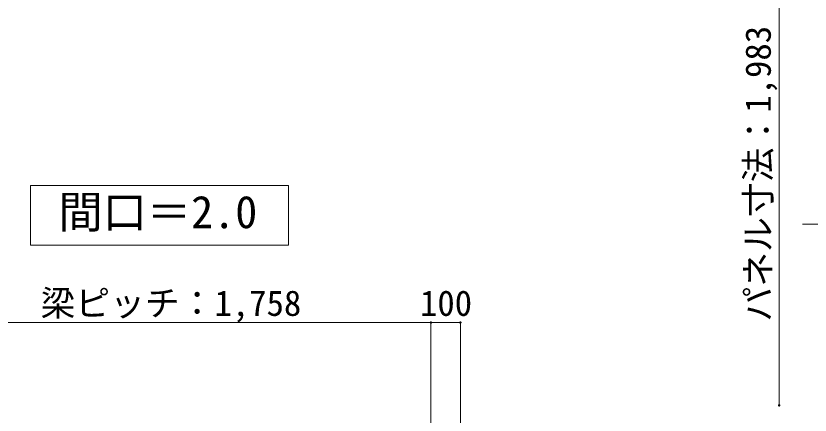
# Model space of a CAD drawing. Units: millimetres, scale not verified. Extents: x -9998 to 10002, y -6925 to 6925.
# Drawn here: x -7689 to -4995, y 4218 to 5572 of the extents above; entities that cross this region are included whole.
import ezdxf
from ezdxf.enums import TextEntityAlignment as Align

# ---------------------------------------------------------------- set-up
doc = ezdxf.new("R2010")
doc.units = ezdxf.units.MM
doc.header["$LTSCALE"] = 50
doc.linetypes.add('CHAIN1', pattern=[8, 5, -1, 1, -1])
doc.linetypes.add('DASHED2', pattern=[3, 2, -1])
for name, color, linetype, lineweight in [('0-4_1-7', 7, 'Continuous', 9), ('0-5_1-8', 4, 'Continuous', 9), ('0-A_2-3', 7, 'DASHED2', 9), ('1-9_2-7', 7, 'Continuous', 9)]:
    doc.layers.add(name, color=color, linetype=linetype, lineweight=lineweight)
doc.styles.add('ＭＳ ゴシック', font='')
doc.styles.get('ＭＳ ゴシック').set_extended_font_data('MS Gothic')

msp = doc.modelspace()

# ---------------------------------------------------------------- linework, layer by layer
at = {"layer": '0-4_1-7', "color": 3}
for p, q in [((-8038.84, 4531.83), (-6280.84, 4531.83)), ((-6280.84, 4531.83), (-6280.84, 3678.85)), ((-6280.84, 4531.83), (-6180.84, 4531.83)), ((-6180.84, 4531.83), (-6180.84, 3678.85))]:
    msp.add_line(p, q, dxfattribs=at)
at = {"layer": '0-4_1-7'}
for points in [[(-6281.84, 4535.71), (-6284.84, 4531.83), (-6282.31, 4535.55)], [(-6281.84, 4535.71), (-6280.84, 4531.83), (-6284.84, 4531.83)], [(-6282.31, 4535.55), (-6284.84, 4531.83), (-6284.83, 4532.08)], [(-6280.84, 4531.83), (-6284.81, 4531.33), (-6284.84, 4531.83)], [(-6282.31, 4535.55), (-6284.83, 4532.08), (-6282.77, 4535.34)], [(-6282.77, 4535.34), (-6284.83, 4532.08), (-6284.77, 4532.58)], [(-6280.84, 4531.83), (-6284.72, 4530.84), (-6284.81, 4531.33)], [(-6282.77, 4535.34), (-6284.77, 4532.58), (-6283.19, 4535.07)], [(-6283.19, 4535.07), (-6284.77, 4532.58), (-6284.65, 4533.07)], [(-6280.84, 4531.83), (-6284.56, 4530.36), (-6284.72, 4530.84)], [(-6283.19, 4535.07), (-6284.65, 4533.07), (-6283.58, 4534.75)], [(-6283.58, 4534.75), (-6284.65, 4533.07), (-6284.46, 4533.54)], [(-6280.84, 4531.83), (-6284.35, 4529.91), (-6284.56, 4530.36)], [(-6283.58, 4534.75), (-6284.46, 4533.54), (-6283.92, 4534.38)], [(-6283.92, 4534.38), (-6284.46, 4533.54), (-6284.22, 4533.98)], [(-6280.84, 4531.83), (-6284.08, 4529.48), (-6284.35, 4529.91)], [(-6280.84, 4531.83), (-6283.76, 4529.09), (-6284.08, 4529.48)], [(-6280.84, 4531.83), (-6283.39, 4528.75), (-6283.76, 4529.09)], [(-6280.84, 4531.83), (-6282.98, 4528.45), (-6283.39, 4528.75)], [(-6280.84, 4527.83), (-6282.98, 4528.45), (-6280.84, 4531.83)], [(-6280.84, 4527.83), (-6282.54, 4528.21), (-6282.98, 4528.45)], [(-6280.84, 4527.83), (-6282.08, 4528.03), (-6282.54, 4528.21)], [(-6280.84, 4527.83), (-6281.59, 4527.9), (-6282.08, 4528.03)], [(-6281.34, 4535.8), (-6280.84, 4531.83), (-6281.84, 4535.71)], [(-6280.84, 4527.83), (-6281.09, 4527.84), (-6281.59, 4527.9)], [(-6280.84, 4535.83), (-6280.84, 4531.83), (-6281.34, 4535.8)], [(-6280.59, 4535.82), (-6280.84, 4531.83), (-6280.84, 4535.83)], [(-6280.09, 4535.76), (-6280.84, 4531.83), (-6280.59, 4535.82)], [(-6279.6, 4535.64), (-6280.84, 4531.83), (-6280.09, 4535.76)], [(-6279.14, 4535.45), (-6280.84, 4531.83), (-6279.6, 4535.64)], [(-6278.7, 4535.21), (-6280.84, 4531.83), (-6279.14, 4535.45)], [(-6278.29, 4534.91), (-6280.84, 4531.83), (-6278.7, 4535.21)], [(-6278.29, 4534.91), (-6276.84, 4531.83), (-6280.84, 4531.83)], [(-6276.84, 4531.83), (-6280.84, 4527.83), (-6280.84, 4531.83)], [(-6276.84, 4531.83), (-6280.34, 4527.86), (-6280.84, 4527.83)], [(-6276.84, 4531.83), (-6279.85, 4527.96), (-6280.34, 4527.86)], [(-6276.84, 4531.83), (-6279.37, 4528.11), (-6279.85, 4527.96)], [(-6276.85, 4531.58), (-6279.37, 4528.11), (-6276.84, 4531.83)], [(-6276.85, 4531.58), (-6278.91, 4528.33), (-6279.37, 4528.11)], [(-6276.91, 4531.08), (-6278.91, 4528.33), (-6276.85, 4531.58)], [(-6276.91, 4531.08), (-6278.49, 4528.6), (-6278.91, 4528.33)], [(-6277.04, 4530.6), (-6278.49, 4528.6), (-6276.91, 4531.08)], [(-6277.04, 4530.6), (-6278.1, 4528.92), (-6278.49, 4528.6)], [(-6277.92, 4534.57), (-6276.84, 4531.83), (-6278.29, 4534.91)], [(-6277.22, 4530.13), (-6278.1, 4528.92), (-6277.04, 4530.6)], [(-6277.22, 4530.13), (-6277.76, 4529.28), (-6278.1, 4528.92)], [(-6277.6, 4534.18), (-6276.84, 4531.83), (-6277.92, 4534.57)], [(-6277.46, 4529.69), (-6277.76, 4529.28), (-6277.22, 4530.13)], [(-6277.34, 4533.76), (-6276.84, 4531.83), (-6277.6, 4534.18)], [(-6277.12, 4533.3), (-6276.84, 4531.83), (-6277.34, 4533.76)], [(-6276.97, 4532.83), (-6276.84, 4531.83), (-6277.12, 4533.3)], [(-6276.87, 4532.33), (-6276.84, 4531.83), (-6276.97, 4532.83)], [(-6181.84, 4535.71), (-6184.84, 4531.83), (-6184.83, 4532.08)], [(-6181.84, 4535.71), (-6180.84, 4531.83), (-6184.84, 4531.83)], [(-6180.84, 4531.83), (-6184.81, 4531.33), (-6184.84, 4531.83)], [(-6181.84, 4535.71), (-6184.83, 4532.08), (-6182.31, 4535.55)], [(-6182.31, 4535.55), (-6184.83, 4532.08), (-6184.77, 4532.58)], [(-6180.84, 4531.83), (-6184.72, 4530.84), (-6184.81, 4531.33)], [(-6182.31, 4535.55), (-6184.77, 4532.58), (-6182.77, 4535.34)], [(-6182.77, 4535.34), (-6184.77, 4532.58), (-6184.65, 4533.07)], [(-6180.84, 4531.83), (-6184.56, 4530.36), (-6184.72, 4530.84)], [(-6182.77, 4535.34), (-6184.65, 4533.07), (-6183.19, 4535.07)], [(-6183.19, 4535.07), (-6184.65, 4533.07), (-6184.46, 4533.54)], [(-6180.84, 4531.83), (-6184.35, 4529.91), (-6184.56, 4530.36)], [(-6183.19, 4535.07), (-6184.46, 4533.54), (-6183.58, 4534.75)], [(-6183.58, 4534.75), (-6184.46, 4533.54), (-6184.22, 4533.98)], [(-6180.84, 4531.83), (-6184.08, 4529.48), (-6184.35, 4529.91)], [(-6183.58, 4534.75), (-6184.22, 4533.98), (-6183.92, 4534.38)], [(-6180.84, 4531.83), (-6183.76, 4529.09), (-6184.08, 4529.48)], [(-6180.84, 4531.83), (-6183.39, 4528.75), (-6183.76, 4529.09)], [(-6180.84, 4531.83), (-6182.98, 4528.45), (-6183.39, 4528.75)], [(-6180.84, 4527.83), (-6182.98, 4528.45), (-6180.84, 4531.83)], [(-6180.84, 4527.83), (-6182.54, 4528.21), (-6182.98, 4528.45)], [(-6180.84, 4527.83), (-6182.08, 4528.03), (-6182.54, 4528.21)], [(-6180.84, 4527.83), (-6181.59, 4527.9), (-6182.08, 4528.03)], [(-6181.34, 4535.8), (-6180.84, 4531.83), (-6181.84, 4535.71)], [(-6180.84, 4527.83), (-6181.09, 4527.84), (-6181.59, 4527.9)], [(-6180.84, 4535.83), (-6180.84, 4531.83), (-6181.34, 4535.8)], [(-6180.59, 4535.82), (-6180.84, 4531.83), (-6180.84, 4535.83)], [(-6180.09, 4535.76), (-6180.84, 4531.83), (-6180.59, 4535.82)], [(-6179.6, 4535.64), (-6180.84, 4531.83), (-6180.09, 4535.76)], [(-6179.14, 4535.45), (-6180.84, 4531.83), (-6179.6, 4535.64)], [(-6178.7, 4535.21), (-6180.84, 4531.83), (-6179.14, 4535.45)], [(-6178.29, 4534.91), (-6180.84, 4531.83), (-6178.7, 4535.21)], [(-6178.29, 4534.91), (-6176.84, 4531.83), (-6180.84, 4531.83)], [(-6176.84, 4531.83), (-6180.84, 4527.83), (-6180.84, 4531.83)], [(-6176.84, 4531.83), (-6180.34, 4527.86), (-6180.84, 4527.83)], [(-6176.84, 4531.83), (-6179.85, 4527.96), (-6180.34, 4527.86)], [(-6176.84, 4531.83), (-6179.37, 4528.11), (-6179.85, 4527.96)], [(-6176.85, 4531.58), (-6179.37, 4528.11), (-6176.84, 4531.83)], [(-6176.91, 4531.08), (-6179.37, 4528.11), (-6176.85, 4531.58)], [(-6176.91, 4531.08), (-6178.91, 4528.33), (-6179.37, 4528.11)], [(-6177.04, 4530.6), (-6178.91, 4528.33), (-6176.91, 4531.08)], [(-6177.04, 4530.6), (-6178.49, 4528.6), (-6178.91, 4528.33)], [(-6177.22, 4530.13), (-6178.49, 4528.6), (-6177.04, 4530.6)], [(-6177.22, 4530.13), (-6178.1, 4528.92), (-6178.49, 4528.6)], [(-6177.92, 4534.57), (-6176.84, 4531.83), (-6178.29, 4534.91)], [(-6177.46, 4529.69), (-6178.1, 4528.92), (-6177.22, 4530.13)], [(-6177.46, 4529.69), (-6177.76, 4529.28), (-6178.1, 4528.92)], [(-6177.6, 4534.18), (-6176.84, 4531.83), (-6177.92, 4534.57)], [(-6177.34, 4533.76), (-6176.84, 4531.83), (-6177.6, 4534.18)], [(-6177.12, 4533.3), (-6176.84, 4531.83), (-6177.34, 4533.76)], [(-6176.97, 4532.83), (-6176.84, 4531.83), (-6177.12, 4533.3)], [(-6176.87, 4532.33), (-6176.84, 4531.83), (-6176.97, 4532.83)]]:
    msp.add_solid(points, dxfattribs=at)
at = {"layer": '0-5_1-8', "color": 7}
for q in [(-6763.51, 4996.19), (-7638.51, 4794.05)]:
    msp.add_line((-7638.51, 4996.19), q, dxfattribs=at)
msp.add_lwpolyline([(-6763.51, 4996.19), (-6763.51, 4794.05), (-7638.51, 4794.05)], dxfattribs=at)
at = {"layer": '0-A_2-3', "color": 3, "linetype": 'CHAIN1'}
msp.add_line((5465.23, 4865.82), (-5020.02, 4865.82), dxfattribs=at)
at = {"layer": '1-9_2-7', "color": 3}
msp.add_line((-5099.51, 5832.49), (-5099.51, 4251.22), dxfattribs=at)
at = {"layer": '1-9_2-7'}
for points in [[(-5100.04, 4255.35), (-5103.68, 4251.22), (-5103.67, 4251.48)], [(-5100.04, 4255.35), (-5099.51, 4251.22), (-5103.68, 4251.22)], [(-5099.51, 4251.22), (-5103.65, 4250.7), (-5103.68, 4251.22)], [(-5100.04, 4255.35), (-5103.67, 4251.48), (-5100.55, 4255.26)], [(-5100.55, 4255.26), (-5103.67, 4251.48), (-5103.61, 4252)], [(-5099.51, 4251.22), (-5103.55, 4250.18), (-5103.65, 4250.7)], [(-5100.55, 4255.26), (-5103.61, 4252), (-5101.05, 4255.09)], [(-5101.05, 4255.09), (-5103.61, 4252), (-5103.48, 4252.51)], [(-5099.51, 4251.22), (-5103.39, 4249.69), (-5103.55, 4250.18)], [(-5101.05, 4255.09), (-5103.48, 4252.51), (-5101.52, 4254.87)], [(-5101.52, 4254.87), (-5103.48, 4252.51), (-5103.28, 4252.99)], [(-5099.51, 4251.22), (-5103.16, 4249.21), (-5103.39, 4249.69)], [(-5101.52, 4254.87), (-5103.28, 4252.99), (-5101.96, 4254.59)], [(-5101.96, 4254.59), (-5103.28, 4252.99), (-5103.03, 4253.45)], [(-5099.51, 4251.22), (-5102.88, 4248.77), (-5103.16, 4249.21)], [(-5101.96, 4254.59), (-5103.03, 4253.45), (-5102.37, 4254.26)], [(-5102.37, 4254.26), (-5103.03, 4253.45), (-5102.72, 4253.88)], [(-5099.51, 4251.22), (-5102.55, 4248.37), (-5102.88, 4248.77)], [(-5099.51, 4251.22), (-5102.17, 4248.01), (-5102.55, 4248.37)], [(-5099.51, 4247.05), (-5102.17, 4248.01), (-5099.51, 4251.22)], [(-5099.51, 4247.05), (-5101.75, 4247.7), (-5102.17, 4248.01)], [(-5099.51, 4247.05), (-5101.29, 4247.45), (-5101.75, 4247.7)], [(-5099.51, 4247.05), (-5100.8, 4247.26), (-5101.29, 4247.45)], [(-5099.51, 4247.05), (-5100.29, 4247.13), (-5100.8, 4247.26)], [(-5099.51, 4247.05), (-5099.77, 4247.06), (-5100.29, 4247.13)], [(-5099.51, 4255.39), (-5099.51, 4251.22), (-5100.04, 4255.35)], [(-5099.25, 4255.38), (-5099.51, 4251.22), (-5099.51, 4255.39)], [(-5098.73, 4255.31), (-5099.51, 4251.22), (-5099.25, 4255.38)], [(-5098.23, 4255.18), (-5099.51, 4251.22), (-5098.73, 4255.31)], [(-5097.74, 4254.99), (-5099.51, 4251.22), (-5098.23, 4255.18)], [(-5097.28, 4254.74), (-5099.51, 4251.22), (-5097.74, 4254.99)], [(-5096.86, 4254.43), (-5099.51, 4251.22), (-5097.28, 4254.74)], [(-5096.48, 4254.07), (-5099.51, 4251.22), (-5096.86, 4254.43)], [(-5096.48, 4254.07), (-5095.35, 4251.22), (-5099.51, 4251.22)], [(-5095.35, 4251.22), (-5099.51, 4247.05), (-5099.51, 4251.22)], [(-5095.35, 4251.22), (-5098.99, 4247.09), (-5099.51, 4247.05)], [(-5095.35, 4251.22), (-5098.48, 4247.19), (-5098.99, 4247.09)], [(-5095.35, 4250.96), (-5098.48, 4247.19), (-5095.35, 4251.22)], [(-5095.42, 4250.44), (-5098.48, 4247.19), (-5095.35, 4250.96)], [(-5095.42, 4250.44), (-5097.98, 4247.35), (-5098.48, 4247.19)], [(-5095.55, 4249.93), (-5097.98, 4247.35), (-5095.42, 4250.44)], [(-5095.55, 4249.93), (-5097.51, 4247.57), (-5097.98, 4247.35)], [(-5095.74, 4249.45), (-5097.51, 4247.57), (-5095.55, 4249.93)], [(-5095.74, 4249.45), (-5097.06, 4247.85), (-5097.51, 4247.57)], [(-5096, 4248.99), (-5097.06, 4247.85), (-5095.74, 4249.45)], [(-5096, 4248.99), (-5096.66, 4248.18), (-5097.06, 4247.85)], [(-5096.3, 4248.56), (-5096.66, 4248.18), (-5096, 4248.99)], [(-5096.14, 4253.67), (-5095.35, 4251.22), (-5096.48, 4254.07)], [(-5095.86, 4253.23), (-5095.35, 4251.22), (-5096.14, 4253.67)], [(-5095.64, 4252.75), (-5095.35, 4251.22), (-5095.86, 4253.23)], [(-5095.48, 4252.26), (-5095.35, 4251.22), (-5095.64, 4252.75)], [(-5095.38, 4251.74), (-5095.35, 4251.22), (-5095.48, 4252.26)]]:
    msp.add_solid(points, dxfattribs=at)

# ---------------------------------------------------------------- texts
at = {"layer": '0-4_1-7', "color": 4, "style": 'ＭＳ ゴシック'}
msp.add_text('パネル寸法：1,983', height=86.51, rotation=90, dxfattribs=at).set_placement((-5102.12, 4535.39), align=Align.BOTTOM_LEFT)
for s, p in [('梁ピッチ：1,758', (-7604.86, 4528.46)), ('100', (-6317.84, 4528.46))]:
    msp.add_text(s, height=86.51, dxfattribs=at).set_placement(p, align=Align.BOTTOM_LEFT)
at = {"layer": '0-5_1-8', "style": 'ＭＳ ゴシック'}
msp.add_text('間口＝2.0', height=110, dxfattribs=at).set_placement((-7544.35, 4818.86), align=Align.BOTTOM_LEFT)

doc.saveas('drawing.dxf')
